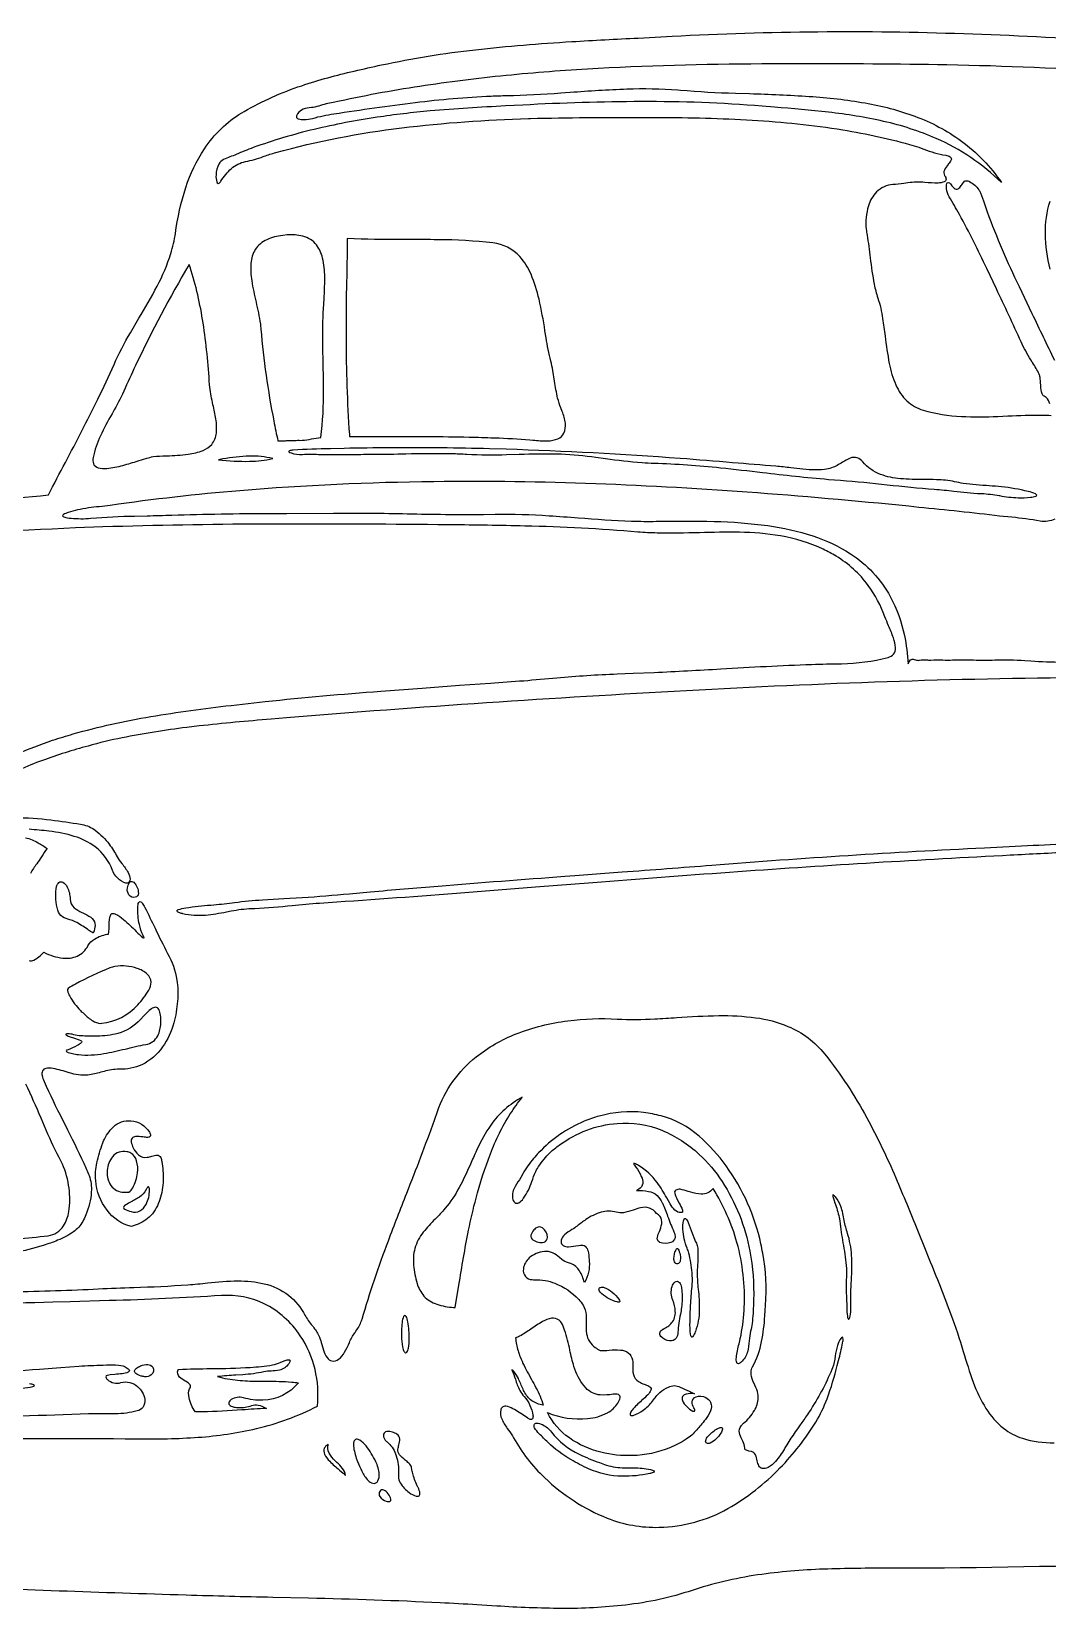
# Model space of a CAD drawing. Header units: metres. Extents: x 2.1 to 14.1, y 6 to 10.8.
# Drawn here: x 5.534 to 8.646, y 5.961 to 10.79 of the extents above; entities that cross this region are included whole.
import ezdxf

# ---------------------------------------------------------------- set-up
doc = ezdxf.new("R2010")
doc.units = ezdxf.units.M

msp = doc.modelspace()

# ---------------------------------------------------------------- linework, layer by layer
at = {"layer": 'truck', "color": 94}
for points in [[(5.19751, 9.33308, 0.0036), (5.58522, 9.37088, -0.0019), (5.6373, 9.47031, 0.0077), (5.73693, 9.66408, 0.011), (5.78625, 9.77051, -0.0284), (5.83633, 9.86724), (5.86252, 9.91167, 0.0149), (5.9183, 10.00973, 0.0448), (5.96037, 10.10974, 0.0398), (5.97435, 10.1718, -0.0462), (6.00657, 10.31253, -0.0659), (6.06321, 10.43029, -0.1106), (6.1775, 10.54101), (6.18494, 10.54541, -0.0493), (6.36139, 10.62401, -0.0241), (6.5224, 10.66889, -0.0043), (6.60612, 10.68762, -0.0247), (6.89363, 10.73409, -0.0134), (7.18861, 10.75897, -0.0027), (7.3925, 10.77), (7.49625, 10.77534, -0.0223), (8.38985, 10.78349, -0.0077), (8.83556, 10.76177, 0.0042)], [(8.87238, 10.66482, 0.012), (8.33815, 10.68755, 0.0054), (7.88461, 10.69063), (7.80419, 10.69048, 0.013), (7.26987, 10.67663, 0.0106), (7.00389, 10.65669, 0.0134), (6.73953, 10.62429, 0.017), (6.47739, 10.57646), (6.4582, 10.57255, 0.0352), (6.41381, 10.56174), (6.41254, 10.56129, -0.0546), (6.3909, 10.55707, 0.065), (6.36621, 10.55186, 0.1479), (6.34868, 10.53814, 0.1728), (6.34519, 10.52897, 0.2918), (6.35078, 10.52247, 0.1015), (6.36919, 10.52013, 0.0574), (6.39415, 10.52386, -0.0298), (6.46025, 10.53785, -0.007), (6.70918, 10.5725, -0.0197), (6.94223, 10.59237, -0.0059), (6.98913, 10.59374, 0.0127), (7.15529, 10.60202), (7.18431, 10.60403, -0.0096), (7.35774, 10.61392, -0.0279), (7.51347, 10.61113), (7.52188, 10.61041, 0.0137), (7.69005, 10.60101), (7.73368, 10.59955, -0.0092), (7.91648, 10.59132, -0.027), (8.0876, 10.57118, -0.0451), (8.23977, 10.53053, -0.0692), (8.38261, 10.45443, -0.0852), (8.50525, 10.32705, 0.0922), (8.30524, 10.46232, 0.0477), (8.14431, 10.51464, 0.0275), (7.97534, 10.54263, 0.0085), (7.80956, 10.55813), (7.77191, 10.56124, 0.0215), (7.40244, 10.5752, 0.0118), (7.03896, 10.56469), (6.98589, 10.56196, 0.0091), (6.75502, 10.54653, 0.0157), (6.59213, 10.5271, 0.0211), (6.39973, 10.49031, 0.0269), (6.21277, 10.43439, 0.0128), (6.16094, 10.41374, -0.0069), (6.12192, 10.39784, 0.1759), (6.10761, 10.38403, 0.108), (6.09898, 10.3507, 0.0983), (6.10122, 10.32956, 0.2425), (6.10542, 10.32475, 0.2638), (6.11065, 10.32718, 0.0493), (6.1137, 10.3312, -0.074), (6.14605, 10.37024, -0.1333), (6.18895, 10.39143, 0.0352), (6.24337, 10.4069), (6.24631, 10.4079, -0.0148), (6.28225, 10.41932, -0.0368), (6.66783, 10.49493, -0.023), (7.05592, 10.5233), (7.06286, 10.5235, -0.0078), (7.40452, 10.52675), (7.45476, 10.52658, -0.0141), (7.74192, 10.5185, -0.0255), (8.01914, 10.48871, -0.0297), (8.23748, 10.44019, -0.0217), (8.26716, 10.42991, 0.0555), (8.33458, 10.41088, -0.1054), (8.3484, 10.40633, -0.3934), (8.35116, 10.39661, -0.0697), (8.34219, 10.38313), (8.34189, 10.38275, 0.0668), (8.3304, 10.36536, 0.256), (8.3311, 10.34904), (8.33169, 10.34815, -0.1627), (8.33578, 10.33762, -0.285), (8.32988, 10.32979, -0.097), (8.31097, 10.32585, -0.04), (8.27099, 10.32769, 0.0605), (8.21887, 10.32646), (8.20582, 10.32477, -0.0125), (8.17268, 10.32097, 0.1816), (8.12251, 10.29851, 0.1207), (8.09772, 10.25572, 0.0967), (8.09086, 10.18506, 0.0243), (8.0934, 10.16648, -0.0152), (8.10342, 10.09668, 0.0185), (8.1154, 10.01585, 0.0342), (8.12654, 9.97373, -0.0433), (8.14133, 9.91081, -0.0084), (8.14873, 9.85733, 0.0191), (8.16156, 9.7733, 0.0548), (8.18171, 9.70769, 0.1005), (8.2159, 9.65842, 0.1171), (8.26569, 9.63047, 0.0581), (8.38279, 9.61111, 0.0244), (8.49397, 9.61126), (8.5245, 9.61257, -0.0155), (8.63088, 9.61517, -0.009), (8.65721, 9.61426, 0.0714)], [(8.65319, 9.64995, 0.1405), (8.64234, 9.66882, 0.0731), (8.63601, 9.67301, -0.1896), (8.63015, 9.68078, -0.0617), (8.62575, 9.70467), (8.62484, 9.71574), (8.62352, 9.73037, 0.0677), (8.62133, 9.74027, 0.0282), (8.60093, 9.77585), (8.59983, 9.77761, -0.0261), (8.56846, 9.83252), (8.56527, 9.83941, 0.0059), (8.48971, 10.00212), (8.46047, 10.06398, 0.0176), (8.37651, 10.22997, 0.0102), (8.34509, 10.28368, -0.0971), (8.33731, 10.30885, -0.1086), (8.33797, 10.32445, -0.3677), (8.34209, 10.32773, -0.1673), (8.3487, 10.32338, -0.0329), (8.35334, 10.3177, 0.1215), (8.36373, 10.3078, 0.3285), (8.37513, 10.30986, 0.0623), (8.38369, 10.32071, -0.0811), (8.39236, 10.33129, -0.1014), (8.39531, 10.33268, -0.1613), (8.4079, 10.33006, -0.1171), (8.43578, 10.30532, -0.0555), (8.4413, 10.29543, -0.0169), (8.45291, 10.2626, 0.0093), (8.46152, 10.23744, 0.0235), (8.55909, 10.00937), (8.59866, 9.92665, 0.0038), (8.66756, 9.78386, -0.0203)], [(8.65482, 10.0616, -0.0575), (8.63989, 10.17049, -0.085), (8.65466, 10.26985, -0.0374)], [(8.66936, 9.2969, -0.1657), (8.62354, 9.29076, 0.023), (8.53699, 9.30214), (8.49955, 9.3061, 0.0038), (8.25239, 9.33268, 0.007), (7.75765, 9.37677, 0.0095), (7.26217, 9.40469, 0.0123), (6.76638, 9.41125, 0.0177), (6.17203, 9.38367, 0.0149), (5.77485, 9.33871, -0.0102), (5.74121, 9.33477, 0.0331), (5.67467, 9.3247, 0.0186), (5.64624, 9.31697, 0.0747), (5.63124, 9.31056, 0.2874), (5.62896, 9.30693, 0.2337), (5.63285, 9.30362, 0.066), (5.65458, 9.29939, 0.0426), (5.71546, 9.29913, -0.017), (5.84956, 9.30607), (5.88765, 9.30697, 0.0033), (5.9637, 9.309, -0.0076), (6.26461, 9.31399), (6.31621, 9.31423), (6.45841, 9.31511, -0.007), (6.68478, 9.31308, 0.0073), (6.91844, 9.31108), (6.9536, 9.31163, -0.0208), (7.11917, 9.30699, -0.0029), (7.20824, 9.30071, 0.01), (7.37171, 9.29073, 0.0123), (7.44782, 9.28988, -0.0112), (7.62498, 9.28977, -0.0284), (7.78977, 9.2766, -0.0442), (7.92706, 9.24526, -0.0647), (8.04237, 9.19075, -0.125), (8.1646, 9.05949, -0.0732), (8.20776, 8.94046, -0.0364), (8.21951, 8.85349, -0.1288), (8.22668, 8.86534, -0.2595), (8.23801, 8.86721), (8.24221, 8.86594, 0.1303), (8.25314, 8.86428), (8.25406, 8.86453, -0.0999), (8.27405, 8.86571), (8.27571, 8.86557, 0.0359), (8.28863, 8.86508, -0.0192), (8.32528, 8.86532, 0.0142), (8.35575, 8.86531, -0.0147), (8.41992, 8.8653, 0.0161), (8.48479, 8.86539, -0.0257), (8.57697, 8.86356), (8.59491, 8.86248, 0.0186), (8.69266, 8.85895, 0.023)], [(5.3856, 8.52497, -0.0488), (5.59828, 8.61923, -0.0114), (5.66116, 8.63877, -0.0271), (5.89876, 8.6919, -0.0136), (6.14481, 8.72619), (6.24982, 8.73796, -0.0082), (6.60361, 8.76971), (6.73055, 8.7792), (6.84516, 8.78775), (6.93974, 8.79456, 0.0071), (7.14304, 8.81071, -0.014), (7.328, 8.82255), (7.37694, 8.82453), (7.44133, 8.82716, 0.0033), (7.64585, 8.838, -0.0061), (7.92375, 8.85167, -0.0047), (8.01535, 8.85385, 0.0587), (8.15782, 8.87316, 0.167), (8.17483, 8.88313, 0.1746), (8.18047, 8.9024, 0.0755), (8.17423, 8.93274, 0.0188), (8.15943, 8.97026, -0.0092), (8.14824, 8.99765, 0.0681), (8.09732, 9.09351, 0.0998), (7.99861, 9.18309, 0.0248), (7.95903, 9.2045, 0.0699), (7.82787, 9.24534, 0.0375), (7.70265, 9.25626, 0.0116), (7.57999, 9.25504, -0.0128), (7.45022, 9.25397, -0.0148), (7.39138, 9.25714, 0.0147), (7.04507, 9.27546, 0.0046), (6.81714, 9.27915), (6.77854, 9.27947, 0.0033), (6.26778, 9.28145), (6.2416, 9.2813, 0.0068), (5.75243, 9.27263), (5.66822, 9.26949, 0.0105), (5.09684, 9.233, 0.0044)], [(8.76983, 8.81076, 0.007), (8.1547, 8.79838, 0.0051), (7.54083, 8.77113, 0.0033), (6.92761, 8.73362, 0.0044), (6.31427, 8.68777), (6.26742, 8.68384, 0.0077), (6.04687, 8.66313), (6.00898, 8.65856, 0.0192), (5.81116, 8.62694, 0.0174), (5.70673, 8.60184, 0.0205), (5.56736, 8.55789, 0.0459), (5.42668, 8.49195)], [(5.48346, 8.38202, -0.0362), (5.5931, 8.37558, -0.0095), (5.68369, 8.36221), (5.68849, 8.36144, -0.1147), (5.72889, 8.34368, -0.075), (5.77151, 8.30088, -0.0448), (5.79579, 8.26211, 0.0446), (5.80975, 8.24228), (5.81014, 8.24178, -0.0418), (5.82962, 8.21399, -0.1274), (5.83538, 8.19443), (5.83489, 8.19041, -0.2753), (5.82854, 8.18229, -0.1815), (5.81621, 8.18384, -0.1124), (5.79236, 8.20311, -0.0768), (5.7815, 8.22107, 0.138), (5.72861, 8.29265, 0.0875), (5.66442, 8.3252, 0.0469), (5.58703, 8.34103, 0.0107), (5.52594, 8.34673, 0.0455)], [(5.51492, 8.32073, -0.0824), (5.55386, 8.30549, -0.0228), (5.58171, 8.28779, 0.0376), (5.56364, 8.26219, -0.0228), (5.54938, 8.24113, 0.0263), (5.52993, 8.21173, -0.0118)], [(8.71789, 8.27622, 0.0032), (8.53181, 8.26719), (8.50861, 8.26597, 0.0019), (8.09053, 8.24249, 0.0029), (7.67174, 8.21466, 0.0014), (7.25337, 8.18302), (7.07736, 8.16922), (6.83527, 8.15033, -0.0027), (6.41616, 8.1199, 0.008), (6.33187, 8.11255, -0.0149), (6.21794, 8.10367), (6.20752, 8.10333, 0.0384), (6.14536, 8.09574), (6.13076, 8.09302, -0.0264), (6.06639, 8.08324, -0.0841), (5.99684, 8.08815), (5.99586, 8.08841, -0.0753), (5.98094, 8.09398, -0.3125), (5.97881, 8.0973, -0.2146), (5.98295, 8.10073, -0.0558), (6.00633, 8.10639, -0.0159), (6.08268, 8.11488), (6.09219, 8.11574, 0.0136), (6.15583, 8.12241, -0.0214), (6.2412, 8.13071), (6.30708, 8.13445), (6.36296, 8.13757, 0.0074), (6.50765, 8.14956), (6.57148, 8.15536, -0.0012), (6.77949, 8.17296, -0.0015), (7.16737, 8.20304), (7.19808, 8.20536), (7.3428, 8.21614, 0.0014), (7.6179, 8.23703, -0.0082), (8.45315, 8.28998), (8.5856, 8.29672, -0.006), (8.86323, 8.30913)], [(5.52604, 7.94489, 0.1959), (5.54061, 7.9463, 0.0725), (5.56107, 7.96054), (5.57139, 7.97007, 0.0926), (5.62975, 7.95232, 0.1277), (5.67338, 7.95841, 0.1733), (5.70639, 7.99022, -0.1297), (5.72679, 8.0108, -0.0997), (5.76478, 8.02523, -0.0735), (5.76813, 8.02524, 0.3923), (5.76967, 8.02694, 0.0496), (5.77114, 8.0442), (5.77122, 8.0467, -0.0375), (5.77361, 8.07717, -0.1372), (5.77788, 8.08752, -0.131), (5.7801, 8.08883, -0.1648), (5.79126, 8.08689, -0.0632), (5.81528, 8.07063, -0.0202), (5.85448, 8.03423, 0.0275), (5.87533, 8.01485, 0.2419), (5.87804, 8.01378, 0.2583), (5.87775, 8.0164), (5.87526, 8.02162, -0.066), (5.8641, 8.05525, -0.0613), (5.85904, 8.10778, -0.0996), (5.86207, 8.12276, -0.3609), (5.86668, 8.12556, -0.165), (5.87295, 8.12044, -0.0469), (5.88062, 8.10762, -0.0042), (5.91187, 8.04388, 0.0115), (5.95049, 7.96692, -0.0853), (5.97911, 7.8851, -0.0632), (5.98086, 7.82078, -0.0441), (5.96979, 7.75391, -0.0885), (5.93492, 7.68032, -0.1321), (5.872, 7.62597, -0.1184), (5.8021, 7.61184, 0.0747), (5.75564, 7.60542), (5.74597, 7.60277, -0.046), (5.70581, 7.59424, -0.1022), (5.64998, 7.60086), (5.64853, 7.60132, 0.0378), (5.59948, 7.61405, 0.0909), (5.57745, 7.61432, 0.2424), (5.56684, 7.60666, 0.1557), (5.5661, 7.59253, 0.0536), (5.57203, 7.57469, 0.014), (5.62832, 7.45747), (5.6365, 7.4413, -0.0112), (5.69369, 7.3241, -0.0114), (5.70978, 7.28617, -0.1075), (5.71677, 7.23631, -0.0819), (5.70008, 7.16638, -0.0232), (5.69063, 7.14599, -0.1135), (5.662, 7.11414, -0.0613), (5.61362, 7.08813, -0.0188), (5.56943, 7.07234, -0.0621), (5.38995, 7.03905, -0.0306)], [(5.44031, 6.93006, 0.0064), (5.70731, 6.93784), (5.73808, 6.93936, -0.0044), (5.84716, 6.94382, 0.0102), (6.01283, 6.95187, 0.0089), (6.073, 6.95746, -0.0277), (6.16609, 6.96376, -0.0603), (6.24647, 6.95508, -0.1075), (6.32105, 6.91975, -0.1041), (6.37124, 6.85879, 0.0481), (6.39334, 6.82684, -0.0536), (6.41197, 6.79979, -0.0252), (6.41571, 6.79139, -0.0228), (6.42271, 6.76899), (6.4277, 6.75214, 0.0846), (6.43896, 6.72879, 0.1788), (6.454, 6.71881, 0.2195), (6.47453, 6.72383, 0.0967), (6.49284, 6.74505, 0.0437), (6.50751, 6.77529, -0.0551), (6.52423, 6.80486), (6.52513, 6.8062, 0.0509), (6.54303, 6.83727, 0.0275), (6.54635, 6.84673, -0.0195), (6.62688, 7.08642, -0.0037), (6.68312, 7.23216, 0.0077), (6.7679, 7.45551), (6.77749, 7.48267, -0.142), (6.89574, 7.64969, -0.0752), (7.0184, 7.72014, -0.0621), (7.17716, 7.76036, -0.0466), (7.32815, 7.76568, 0.0262), (7.443, 7.76629, 0.0037), (7.51047, 7.77022, -0.0131), (7.63916, 7.77609, -0.0377), (7.75203, 7.76979, -0.0652), (7.85129, 7.7433, -0.1262), (7.96383, 7.65835, -0.0441), (8.09265, 7.46354, -0.0232), (8.18138, 7.27956, -0.0062), (8.24779, 7.11892), (8.2713, 7.0609), (8.2829, 7.03248, -0.0091), (8.35047, 6.86131, -0.0161), (8.38839, 6.74768, 0.0189), (8.41906, 6.65326, 0.0502), (8.45773, 6.57354, 0.0867), (8.51168, 6.51257, 0.0879), (8.5698, 6.48182, 0.0837), (8.66681, 6.46837, 0.0376)], [(5.48759, 7.09245, 0.0112), (5.58408, 7.10219), (5.58408, 7.10219, 0.2308), (5.63192, 7.13248, 0.0993), (5.64791, 7.17594, 0.0754), (5.64853, 7.24755, 0.0737), (5.62806, 7.32149), (5.62392, 7.32978, -0.0198), (5.57866, 7.42543), (5.56285, 7.46196, 0.0105), (5.516, 7.5667, 0.0038)], [(5.28273, 6.47839, -0.0076), (5.85661, 6.48017), (5.85661, 6.48017, 0.022), (6.04445, 6.4849, 0.0395), (6.22261, 6.51149, 0.0634), (6.40939, 6.58056, 0.1755), (6.35706, 6.79597, 0.1326), (6.24622, 6.89376, 0.1314), (6.11603, 6.91893, -0.0094), (5.77171, 6.90333), (5.6521, 6.89997), (5.59912, 6.89852, -0.009), (4.71604, 6.89104)], [(5.38588, 6.68664, 0.0178), (5.55844, 6.6937), (5.6235, 6.69851), (5.6789, 6.70264, -0.0108), (5.75256, 6.70605), (5.76357, 6.70653, -0.044), (5.80048, 6.70622, -0.1248), (5.8269, 6.69691), (5.8301, 6.69432, -0.2143), (5.83344, 6.6887, -0.274), (5.82957, 6.68416, -0.076), (5.8115, 6.67969, -0.0131), (5.78857, 6.67741), (5.77491, 6.67618, 0.0396), (5.76548, 6.6746, 0.3646), (5.76127, 6.66985, 0.1909), (5.76613, 6.6614, 0.254), (5.80735, 6.65223, -0.2592), (5.85852, 6.64054, -0.1805), (5.88039, 6.60156, -0.198), (5.87466, 6.57659, -0.1654), (5.85759, 6.56566), (5.85759, 6.56566, -0.0638), (5.79047, 6.55669, -0.0098), (5.75381, 6.55681, 0.0153), (5.70833, 6.55662, -0.0086), (5.29504, 6.54633, -0.0011)], [(5.50533, 6.63545, 0.0457), (5.53734, 6.64032, 0.1672), (5.5423, 6.64301, 0.4247), (5.54103, 6.64504, 0.0752), (5.52773, 6.64837)], [(9.88647, 6.12132, -0.005), (8.33033, 6.08417, -0.004), (8.18942, 6.08369, 0.0082), (7.98585, 6.08187, 0.0249), (7.78393, 6.06672, 0.043), (7.57895, 6.02287), (7.55755, 6.01596), (7.55755, 6.01596, -0.0511), (7.35344, 5.97106, -0.0308), (7.15785, 5.96074, -0.0137), (6.9587, 5.96797), (6.89841, 5.97159, 0.0027), (6.78536, 5.97809, 0.0065), (6.38218, 5.99191), (6.27286, 5.99446, -0.0018), (6.00723, 6.00117, -0.0022), (5.22904, 6.02852, -0.0024)]]:
    msp.add_lwpolyline(points, format="xyb", dxfattribs=at)
for points in [[(6.42043, 9.54644, 0.0314), (6.42829, 9.69433, 0.005), (6.42711, 9.77418, -0.0119), (6.42644, 9.90441, -0.0088), (6.42912, 9.9585, 0.0193), (6.43198, 10.03828, 0.0564), (6.42544, 10.09598, 0.1061), (6.40683, 10.13613, 0.165), (6.36475, 10.16308, 0.0832), (6.31674, 10.16679), (6.30304, 10.16546, 0.0792), (6.25433, 10.15236, 0.1441), (6.21927, 10.12251, 0.1186), (6.20581, 10.08043, 0.0607), (6.20826, 10.0264, 0.0186), (6.22134, 9.96146, -0.0217), (6.23465, 9.89401, -0.0134), (6.2363, 9.87883, 0.0273), (6.27583, 9.59719, 0.0062), (6.28843, 9.53657, 0.0504), (6.3112, 9.53681, -0.0361), (6.32469, 9.53733, 0.0274), (6.34076, 9.53766, -0.0316), (6.35612, 9.53791, 0.0644), (6.3841, 9.5407), (6.39118, 9.54212, -0.043), (6.42043, 9.54644)], [(7.16453, 9.56006, 0.148), (7.1691, 9.59044, 0.059), (7.15954, 9.62649), (7.15534, 9.6377, -0.0319), (7.14555, 9.6669, -0.0164), (7.13625, 9.71891), (7.13074, 9.75225, 0.0213), (7.12468, 9.7804, -0.0245), (7.11015, 9.85204), (7.10669, 9.87319, 0.0174), (7.08863, 9.96988, 0.0468), (7.06398, 10.04628, 0.081), (7.02952, 10.10059, 0.1858), (6.94714, 10.14231, 0.0258), (6.77909, 10.15228, 0.004), (6.68723, 10.15267, -0.0113), (6.5225, 10.15503), (6.50093, 10.15609, -0.0072), (6.49947, 10.06083), (6.49823, 10.00139), (6.49809, 9.99018, 0.0041), (6.49716, 9.85091, 0.0174), (6.50749, 9.55598), (6.50798, 9.54942), (6.62089, 9.54956, -0.0065), (6.87415, 9.54808, -0.0045), (6.95019, 9.54566), (6.95308, 9.54554, -0.0115), (7.06031, 9.53955), (7.06981, 9.53865, 0.0349), (7.11507, 9.53637, 0.0968), (7.14623, 9.54289, 0.1711), (7.16453, 9.56006)], [(5.90642, 9.48795, -0.0282), (5.94562, 9.49062), (5.94766, 9.49069, 0.0261), (6.01321, 9.49532, 0.0663), (6.0592, 9.50719, 0.1128), (6.08556, 9.52558, 0.1494), (6.09994, 9.56013, 0.0687), (6.09831, 9.60331, 0.0169), (6.08956, 9.64699, -0.0273), (6.07963, 9.70025), (6.07893, 9.7083, 0.0234), (6.05927, 9.89694, 0.0392), (6.01942, 10.06795), (6.01661, 10.07647, 0.0223), (5.8521, 9.76667, 0.0066), (5.81627, 9.68805, -0.0244), (5.78271, 9.62347), (5.78035, 9.61928, 0.0217), (5.74453, 9.55125, 0.0604), (5.72266, 9.48507, 0.1428), (5.72355, 9.4662, 0.23), (5.73785, 9.45381, 0.0955), (5.76423, 9.45174, 0.0447), (5.8138, 9.46127, 0.0103), (5.86036, 9.47512), (5.88652, 9.4831, -0.0272), (5.90642, 9.48795)], [(8.59433, 9.36377, 0.0729), (8.61073, 9.36736, 0.3051), (8.61323, 9.37014, 0.2262), (8.60977, 9.37371, 0.0576), (8.58727, 9.38138, 0.0314), (8.50499, 9.39568, 0.0061), (8.46816, 9.39857, -0.0184), (8.3881, 9.40622, -0.021), (8.36174, 9.41115, 0.0491), (8.30636, 9.41739, 0.0077), (8.26717, 9.41785, -0.0234), (8.19584, 9.42018, -0.0682), (8.13513, 9.4334, -0.1283), (8.0803, 9.47186, 0.139), (8.06333, 9.4845, 0.175), (8.04225, 9.48333, 0.0461), (8.01819, 9.47062, -0.0493), (7.98509, 9.45356, -0.0659), (7.96347, 9.44866, -0.0483), (7.88784, 9.45042), (7.85967, 9.45369, 0.0113), (7.81428, 9.45853, -0.002), (7.68158, 9.46938, 0.0031), (7.52083, 9.4823, 0.0105), (6.98829, 9.51062), (6.93672, 9.51204, 0.0079), (6.64132, 9.51509), (6.63243, 9.51503, 0.0057), (6.49144, 9.51301), (6.44968, 9.51206, 0.0119), (6.33547, 9.50777, 0.0934), (6.32349, 9.50556, 0.4808), (6.32227, 9.50307, 0.1514), (6.32867, 9.49924, 0.0913), (6.36349, 9.49492, -0.0255), (6.41293, 9.49485), (6.43783, 9.49418, 0.005), (6.51805, 9.49468, -0.0035), (6.58278, 9.49523, 0.0059), (6.68052, 9.49667, -0.0121), (6.82043, 9.49759, -0.0095), (6.86772, 9.49551, 0.0214), (6.98926, 9.49419), (7.02793, 9.4952, -0.0133), (7.1471, 9.49645), (7.15661, 9.49616, -0.023), (7.26245, 9.48632), (7.2922, 9.4824, 0.0152), (7.40413, 9.46976, 0.0118), (7.44112, 9.46792, -0.0193), (7.64445, 9.45392, -0.0034), (7.77326, 9.43959, 0.0084), (7.97558, 9.41845), (8.01261, 9.41566, -0.01), (8.15541, 9.40208, 0.0099), (8.2996, 9.38836, -0.0123), (8.35929, 9.38232, 0.0219), (8.44177, 9.37508), (8.44436, 9.375, -0.0356), (8.49871, 9.36874), (8.49944, 9.36862, 0.035), (8.55638, 9.36204, 0.0374), (8.59433, 9.36377)], [(6.10624, 9.47863, 0.0337), (6.20189, 9.47363, 0.0469), (6.27248, 9.4818, 0.0728), (6.20143, 9.48965, 0.0359), (6.12016, 9.48101), (6.10624, 9.47863)], [(5.72304, 8.03063, -0.4974), (5.7213, 8.03018, -0.0537), (5.7081, 8.03815), (5.70472, 8.04047, 0.0355), (5.66746, 8.06342, 0.0504), (5.65091, 8.06978, -0.0898), (5.62857, 8.07888, -0.1665), (5.61407, 8.09923, -0.0634), (5.60853, 8.13158), (5.60797, 8.14148, -0.0752), (5.6103, 8.17161, -0.1515), (5.61708, 8.18388, -0.3256), (5.62956, 8.18457, -0.1405), (5.64278, 8.16982, -0.1216), (5.65163, 8.13316, 0.2303), (5.66436, 8.10676, 0.0624), (5.68811, 8.09242), (5.6911, 8.09096, -0.0518), (5.71522, 8.07718, -0.1852), (5.72781, 8.05823, -0.1352), (5.72526, 8.03621), (5.72304, 8.03063)], [(5.85709, 8.16883, -0.1299), (5.86081, 8.15039, -0.3219), (5.85143, 8.13856, -0.298), (5.8321, 8.14606, -0.205), (5.82744, 8.16702), (5.82755, 8.16773, -0.1299), (5.83349, 8.18339, -0.3681), (5.84383, 8.18622, -0.1474), (5.85315, 8.17661, -0.0339), (5.85709, 8.16883)], [(5.74867, 7.75266, 0.1797), (5.85906, 7.80879, 0.0563), (5.89266, 7.85419, 0.144), (5.89977, 7.87856, 0.1993), (5.88773, 7.90353, 0.1074), (5.85731, 7.92085, 0.1213), (5.78912, 7.92654, 0.0506), (5.77354, 7.92217, 0.026), (5.66813, 7.87277, 0.0262), (5.64597, 7.85934, 0.279), (5.64396, 7.853, 0.0899), (5.65061, 7.83573, 0.06), (5.68333, 7.79144), (5.68613, 7.78897, -0.0229), (5.69449, 7.78157, 0.0513), (5.72111, 7.7602, 0.1332), (5.74478, 7.75243), (5.74867, 7.75266)], [(5.67723, 7.65669, 0.0686), (5.75511, 7.65985, 0.0191), (5.82028, 7.67395, -0.018), (5.88413, 7.68787, 0.2427), (5.92028, 7.71444, 0.1117), (5.92969, 7.75326, 0.0395), (5.92867, 7.77724, 0.1001), (5.92364, 7.79539, 0.2816), (5.91384, 7.80174, 0.1453), (5.90069, 7.79669, 0.0547), (5.87734, 7.77528), (5.86748, 7.76434, -0.1483), (5.79772, 7.72142, -0.0625), (5.7348, 7.71319, -0.0163), (5.68482, 7.71413, -0.0408), (5.66307, 7.71777, 0.0527), (5.64426, 7.72076, 0.1769), (5.63913, 7.71923, 0.5334), (5.63961, 7.71686, 0.0723), (5.65229, 7.71113), (5.66261, 7.70768, -0.0379), (5.68441, 7.69949, -0.0926), (5.68703, 7.69751, -0.3673), (5.68637, 7.69354, -0.0859), (5.6739, 7.68457, -0.0355), (5.64299, 7.67073, 0.2344), (5.6397, 7.66836, 0.3045), (5.64176, 7.66558, 0.0699), (5.65908, 7.6598, 0.0268), (5.67723, 7.65669)], [(6.83186, 6.88252), (6.8431, 6.95093, -0.0103), (6.87258, 7.11874, -0.0162), (6.89559, 7.21667, -0.0264), (6.93952, 7.35303, -0.0491), (7.00049, 7.47547, -0.0307), (7.03727, 7.52612, 0.1211), (6.94049, 7.44029, 0.043), (6.89943, 7.3679, 0.0061), (6.88044, 7.32623, -0.0203), (6.84377, 7.24959, -0.0513), (6.80093, 7.1861, -0.0174), (6.77024, 7.15314, 0.0292), (6.73398, 7.11305, 0.0989), (6.70797, 7.06303, 0.0943), (6.70431, 7.0114, 0.0519), (6.71486, 6.95626, 0.105), (6.73596, 6.91754, 0.1305), (6.77558, 6.89212, 0.0667), (6.8268, 6.88281), (6.83186, 6.88252)], [(5.8394, 7.13031, -0.1726), (5.7648, 7.18012, -0.1401), (5.73027, 7.27117, -0.0782), (5.73367, 7.32535, -0.0423), (5.75197, 7.38629, -0.0876), (5.77917, 7.43077), (5.78439, 7.43603, -0.2067), (5.83804, 7.45411, -0.249), (5.89462, 7.4191, -0.1267), (5.89846, 7.40899, -0.3891), (5.89386, 7.40384, -0.0784), (5.87857, 7.40403), (5.87452, 7.4045, 0.0565), (5.85208, 7.40555, 0.2008), (5.84143, 7.40055, 0.2032), (5.83932, 7.38949, 0.0765), (5.84543, 7.37142, 0.104), (5.86089, 7.34963, 0.232), (5.88825, 7.3423, 0.0358), (5.90257, 7.34584, -0.0765), (5.91827, 7.34902, -0.3037), (5.92937, 7.34144, -0.077), (5.93275, 7.3294, -0.0434), (5.93728, 7.27236, -0.0756), (5.92642, 7.2131), (5.92435, 7.20692, -0.1286), (5.89395, 7.15904, -0.1034), (5.84831, 7.13313), (5.8394, 7.13031)], [(7.66711, 6.26644, 0.0706), (7.8268, 6.3909, 0.0538), (7.93669, 6.53139, 0.0466), (7.97088, 6.60253, 0.0317), (8.00219, 6.70512), (8.00613, 6.72045, 0.0193), (8.01877, 6.77399, 0.0774), (8.01979, 6.78899, 0.4269), (8.01787, 6.79106, 0.1599), (8.0138, 6.78793, 0.1037), (8.00291, 6.76582, 0.0277), (7.99587, 6.73325, -0.0367), (7.98771, 6.69735), (7.98598, 6.69277, -0.0455), (7.9168, 6.56359, -0.0106), (7.89373, 6.52975, 0.0198), (7.8417, 6.4523), (7.8401, 6.44961, -0.047), (7.81308, 6.41081, -0.0997), (7.79015, 6.39238, -0.1512), (7.77169, 6.38938, -0.2583), (7.76211, 6.39725, -0.0539), (7.75725, 6.41297, 0.0447), (7.75181, 6.43096, 0.2312), (7.73924, 6.44105), (7.73167, 6.4428, -0.1047), (7.72123, 6.4462, -0.2573), (7.71859, 6.45206, 0.1198), (7.71285, 6.47329), (7.70988, 6.47917, -0.0743), (7.70228, 6.49815, -0.2188), (7.70789, 6.51961, -0.0494), (7.7153, 6.52762, 0.0762), (7.74846, 6.56678, 0.1292), (7.76042, 6.60585), (7.76018, 6.61282, 0.0791), (7.75284, 6.63696), (7.74968, 6.64403), (7.7436, 6.65806, -0.1046), (7.73818, 6.68403, -0.1185), (7.74284, 6.7004, 0.0771), (7.77047, 6.77786, 0.0313), (7.78046, 6.85673), (7.78179, 6.87461), (7.78285, 6.88886, 0.0622), (7.77388, 7.04876, 0.0097), (7.76831, 7.07709, 0.1047), (7.66187, 7.31582, 0.0535), (7.57898, 7.4069, 0.1165), (7.4627, 7.46898, 0.0361), (7.40879, 7.4795, 0.0991), (7.27301, 7.46843, 0.0296), (7.22664, 7.45251, 0.1063), (7.08714, 7.3559, 0.0127), (7.07158, 7.33868, 0.0432), (7.03875, 7.29141), (7.03229, 7.28057, -0.0065), (7.01557, 7.25296, 0.1775), (7.00726, 7.21728, 0.1866), (7.01411, 7.20373, 0.3005), (7.02666, 7.20308, 0.1178), (7.04022, 7.21562), (7.04142, 7.21729, 0.0718), (7.06679, 7.26852), (7.06906, 7.27497, -0.0458), (7.08218, 7.30652, -0.0264), (7.08699, 7.31402, -0.0464), (7.12248, 7.35657, -0.0386), (7.1506, 7.37969, -0.0651), (7.23529, 7.42563, -0.0681), (7.32807, 7.44605, -0.1196), (7.4649, 7.42498, -0.0904), (7.57945, 7.35132, -0.0619), (7.6493, 7.26862, -0.0972), (7.73444, 7.05484, -0.0564), (7.7458, 6.9056), (7.74544, 6.89502, -0.0261), (7.74129, 6.83356, -0.0281), (7.73666, 6.8096, 0.0374), (7.73239, 6.78065, -0.0462), (7.72681, 6.74589, -0.1472), (7.70798, 6.71516, -0.1397), (7.69919, 6.71006, -0.3881), (7.69415, 6.71367, -0.0996), (7.6933, 6.72876, -0.0336), (7.70119, 6.77102), (7.70347, 6.78046), (7.7051, 6.78717, 0.0412), (7.71673, 6.87264), (7.71723, 6.88283, 0.0786), (7.69503, 7.08102, 0.0707), (7.62178, 7.24652, -0.2446), (7.58501, 7.22952, -0.0695), (7.55353, 7.23551), (7.54556, 7.238, 0.0485), (7.52103, 7.24422, 0.1821), (7.50744, 7.2416), (7.50538, 7.2398, 0.2319), (7.50419, 7.23253, 0.0667), (7.5119, 7.21303), (7.51753, 7.20232, -0.0408), (7.52782, 7.18073, -0.1987), (7.52805, 7.17471, -0.1852), (7.52667, 7.1737, -0.231), (7.50974, 7.17691, -0.0999), (7.49335, 7.19479), (7.48997, 7.20022), (7.47979, 7.21791, 0.0295), (7.45064, 7.2648, 0.1029), (7.39353, 7.31688, 0.0557), (7.38014, 7.32381, 0.4551), (7.37846, 7.32341, 0.1357), (7.38084, 7.31831), (7.38498, 7.31228, -0.05), (7.40189, 7.28401, -0.1311), (7.40605, 7.26228, -0.2357), (7.39405, 7.24453, -0.0428), (7.3873, 7.24108, -0.0402), (7.42428, 7.23788, -0.1396), (7.44996, 7.22582, -0.0981), (7.46599, 7.20274), (7.46637, 7.20193, -0.0269), (7.48248, 7.16237, 0.023), (7.50197, 7.11409, -0.1536), (7.50513, 7.09615, -0.2555), (7.49264, 7.08153, -0.2022), (7.4589, 7.08186, -0.2273), (7.451, 7.0904), (7.4508, 7.09275, -0.0757), (7.4558, 7.11122), (7.45711, 7.11463, 0.058), (7.46447, 7.13892, 0.208), (7.45933, 7.16111, 0.0982), (7.44837, 7.17032, 0.1383), (7.42679, 7.18679, 0.1435), (7.39972, 7.1877, 0.0312), (7.37713, 7.18081, -0.0512), (7.34729, 7.17258, -0.1084), (7.32502, 7.17411, 0.142), (7.27891, 7.17389, 0.0796), (7.23178, 7.15146, 0.0283), (7.20561, 7.13176, -0.0361), (7.18951, 7.12104, 0.0503), (7.16647, 7.10497, 0.1622), (7.15645, 7.08866, 0.0532), (7.15613, 7.08421, 0.2712), (7.16283, 7.07173, 0.1329), (7.17882, 7.06845, 0.039), (7.20919, 7.07213), (7.21505, 7.07313, -0.2288), (7.23029, 7.06971, -0.152), (7.2386, 7.05468, -0.0476), (7.24186, 7.0295), (7.24226, 7.02375, -0.1647), (7.2274, 6.95889, 0.0745), (7.21235, 6.99471, 0.167), (7.18566, 7.017, 0.0348), (7.17838, 7.0191, -0.1127), (7.15816, 7.02967), (7.15158, 7.03496, 0.0668), (7.12966, 7.04991, 0.1342), (7.10487, 7.05391, 0.1669), (7.05848, 7.03399, 0.1747), (7.04047, 7.00066, 0.2172), (7.04702, 6.977, 0.1895), (7.06725, 6.96768, 0.0381), (7.0753, 6.9675, -0.1042), (7.13714, 6.95646, -0.1136), (7.21009, 6.9072, -0.0441), (7.22368, 6.88936, -0.1235), (7.23248, 6.85917, -0.0234), (7.23271, 6.83609, 0.0483), (7.23418, 6.80207, 0.208), (7.26083, 6.75977, 0.0423), (7.27571, 6.75095, 0.0381), (7.30352, 6.75157, -0.0427), (7.33783, 6.75201, -0.1326), (7.36153, 6.74393, -0.1852), (7.37475, 6.72245, -0.077), (7.37598, 6.69718, 0.1319), (7.37968, 6.67134, 0.1717), (7.39934, 6.65228, 0.0306), (7.41411, 6.64614, -0.0704), (7.42834, 6.63956, -0.3719), (7.43121, 6.62892, -0.0928), (7.42163, 6.61511, -0.0279), (7.4028, 6.5972, 0.0456), (7.37388, 6.56834, 0.1049), (7.36742, 6.5569, 0.3993), (7.36942, 6.55193, 0.1572), (7.37875, 6.55243, 0.0821), (7.40735, 6.56757, 0.0738), (7.4364, 6.59572, -0.0416), (7.45828, 6.62175, -0.0952), (7.48518, 6.63862, -0.1046), (7.50254, 6.64299, -0.0945), (7.52081, 6.63853, -0.0139), (7.54823, 6.62613), (7.5647, 6.61842, 0.0808), (7.53919, 6.61675, 0.1826), (7.52857, 6.61007, 0.2379), (7.52793, 6.59767, 0.1061), (7.54099, 6.57879, 0.0922), (7.55972, 6.56515, 0.2329), (7.5649, 6.56479, 0.3059), (7.56555, 6.5687, 0.0643), (7.56272, 6.57534, -0.1422), (7.55772, 6.59337, -0.3052), (7.56974, 6.60884, -0.2015), (7.59925, 6.60684, -0.1792), (7.61406, 6.59193, -0.196), (7.61409, 6.56575, -0.0792), (7.59806, 6.53901, -0.0129), (7.58403, 6.52242, 0.0156), (7.57152, 6.50755, -0.0809), (7.53908, 6.4787, -0.0476), (7.48919, 6.45263, -0.089), (7.37476, 6.42886, -0.0701), (7.27826, 6.43892, -0.0936), (7.18136, 6.48281, -0.1218), (7.11417, 6.56034, 0.1203), (7.23714, 6.54209, 0.0975), (7.29842, 6.55985), (7.29939, 6.56039, 0.1096), (7.32978, 6.58916, 0.1173), (7.33696, 6.60598, 0.3527), (7.33166, 6.61593, 0.1318), (7.31771, 6.61701), (7.31584, 6.61675, -0.0611), (7.27583, 6.61462, -0.1946), (7.23205, 6.6362), (7.22683, 6.64217, -0.0954), (7.19559, 6.7018, -0.0237), (7.18305, 6.75154, 0.0295), (7.16688, 6.81328), (7.16248, 6.82522, 0.1346), (7.14972, 6.8439, 0.2099), (7.127, 6.8492, 0.0865), (7.09932, 6.83899, 0.0258), (7.06343, 6.81621, -0.0305), (7.02883, 6.79443, -0.0472), (7.01658, 6.78943, 0.0385), (7.02425, 6.74984, 0.0205), (7.03072, 6.7312, 0.0342), (7.05606, 6.6788), (7.06531, 6.66198, -0.025), (7.09152, 6.61084, -0.0462), (7.10067, 6.5833, -0.1121), (7.06628, 6.59682, -0.1201), (7.04308, 6.62479), (7.04133, 6.62822, -0.0167), (7.03424, 6.64422, 0.017), (7.0268, 6.66098), (7.02509, 6.66447, 0.0707), (7.01205, 6.68576, 0.0516), (7.00549, 6.69169, -0.0276), (7.01609, 6.66276, 0.0447), (7.02947, 6.62857, 0.0712), (7.04302, 6.60989, -0.0802), (7.0605, 6.58266, -0.0776), (7.06987, 6.55218, -0.1571), (7.06848, 6.54169, -0.3507), (7.06181, 6.5396, -0.0865), (7.05382, 6.54353), (7.0467, 6.54837, 0.029), (7.0083, 6.57247, 0.0906), (6.98702, 6.5799, 0.2416), (6.97505, 6.57618, 0.1311), (6.9713, 6.56847, 0.1569), (6.97432, 6.54132, 0.0552), (6.99129, 6.51224), (6.99507, 6.50685, -0.0272), (7.01038, 6.48339, 0.0764), (7.10586, 6.36083, 0.094), (7.2971, 6.23742, 0.1008), (7.45661, 6.20922, 0.1234), (7.66711, 6.26644)], [(5.83201, 7.23582, 0.1245), (5.84358, 7.24878, 0.099), (5.85814, 7.29479, 0.1053), (5.85556, 7.33183, 0.1907), (5.83787, 7.355, 0.0828), (5.82559, 7.35945, 0.281), (5.78194, 7.34411, 0.1525), (5.7653, 7.30288, 0.1544), (5.77348, 7.26073, 0.2374), (5.81104, 7.23588, 0.0668), (5.83201, 7.23582)], [(5.8389, 7.17616, 0.1969), (5.86557, 7.178, 0.1516), (5.88461, 7.19825, 0.1247), (5.895, 7.2424, 0.1467), (5.8928, 7.2508, 0.4787), (5.88914, 7.2506, 0.0942), (5.88439, 7.24337, -0.1226), (5.86408, 7.22057, -0.0403), (5.83526, 7.20377, 0.0501), (5.81811, 7.1938, 0.2501), (5.81514, 7.18855, 0.2209), (5.81923, 7.18373, 0.0644), (5.8389, 7.17616)], [(8.04382, 6.88226, -0.0221), (8.04506, 6.95488), (8.04512, 6.95621, 0.0214), (8.04648, 7.03299, 0.0639), (8.03597, 7.10178), (8.03362, 7.10899, -0.0327), (8.0238, 7.14883, 0.0339), (8.0131, 7.19177, 0.1009), (7.99687, 7.22079, 0.0931), (7.98974, 7.22706, 0.6744), (7.98819, 7.22573, 0.0665), (7.99147, 7.21275), (7.99474, 7.20322, -0.0326), (8.00817, 7.15814, -0.0252), (8.00999, 7.14633, 0.0182), (8.01969, 7.08053, -0.0222), (8.02958, 7.01111, -0.0346), (8.03021, 6.97506, 0.0225), (8.0307, 6.91034), (8.03094, 6.90457), (8.03145, 6.89129), (8.03156, 6.88285, 0.0412), (8.03312, 6.85553, 0.1068), (8.03584, 6.84809, 0.5214), (8.03845, 6.84743, 0.1285), (8.04157, 6.85537, 0.0546), (8.04382, 6.88226)], [(7.56732, 6.80774, -0.0754), (7.56003, 6.79336, -0.3106), (7.55655, 6.79164, -0.2169), (7.55377, 6.79585, -0.0588), (7.55112, 6.81924, -0.0217), (7.55344, 6.89662, -0.0107), (7.55819, 6.95364, 0.0395), (7.55721, 6.98896, 0.0426), (7.54741, 7.0491, 0.0333), (7.54246, 7.06369, -0.0804), (7.5294, 7.12184, -0.0807), (7.53121, 7.14777, -0.1003), (7.5343, 7.1541, -0.5055), (7.53838, 7.15405, -0.0894), (7.54552, 7.14227, -0.0187), (7.55783, 7.11032), (7.56479, 7.09143, 0.0437), (7.57054, 7.07897, -0.1077), (7.57458, 7.06416, -0.0363), (7.57471, 7.02325), (7.57403, 7.01051, 0.0104), (7.57302, 6.98696, 0.0254), (7.57607, 6.93859, -0.029), (7.57958, 6.87561, -0.0867), (7.56768, 6.80866), (7.56732, 6.80774)], [(7.08641, 7.08264, 0.1394), (7.10387, 7.08271, 0.3189), (7.114, 7.09705, 0.2484), (7.0995, 7.12588, 0.3384), (7.07811, 7.12481, 0.054), (7.07292, 7.11986, 0.1142), (7.06365, 7.10408, 0.334), (7.06935, 7.08937, 0.1001), (7.08641, 7.08264)], [(7.51952, 7.04857, -0.1164), (7.52141, 7.02651, -0.2114), (7.51569, 7.01683, -0.3926), (7.50595, 7.01917, -0.1687), (7.50188, 7.03339, -0.0675), (7.50404, 7.04816, -0.0813), (7.50929, 7.06161, -0.3917), (7.51268, 7.06305, -0.1614), (7.51654, 7.05745, -0.03), (7.51952, 7.04857)], [(7.5141, 6.80643, -0.1472), (7.50831, 6.78806, -0.2651), (7.48835, 6.77989, -0.2035), (7.46196, 6.79395, -0.2537), (7.45926, 6.80667, -0.1906), (7.46822, 6.81556), (7.46861, 6.81576, 0.1027), (7.49476, 6.83515, 0.1927), (7.50608, 6.86993, 0.0802), (7.49815, 6.90481, -0.1678), (7.49615, 6.94622, -0.1597), (7.50573, 6.96084, -0.4311), (7.51858, 6.9589, -0.1231), (7.52478, 6.94358, -0.0353), (7.52634, 6.93011, -0.0468), (7.52526, 6.88254, -0.0185), (7.52156, 6.86179, 0.04), (7.5141, 6.80643)], [(7.32769, 6.89926, -0.1065), (7.28118, 6.92376, -0.1249), (7.27238, 6.93523, -0.4204), (7.27611, 6.94351), (7.27705, 6.94394, -0.1769), (7.2885, 6.94328, -0.0809), (7.31255, 6.92892, -0.0731), (7.33331, 6.90757, -0.172), (7.33579, 6.90064, -0.3864), (7.33238, 6.89856, -0.0664), (7.32769, 6.89926)], [(6.69072, 6.78578, 0.0446), (6.68661, 6.83864, 0.0843), (6.68123, 6.85521, 0.2681), (6.67732, 6.85815, 0.2545), (6.67352, 6.8547, 0.0816), (6.66888, 6.83656, 0.0415), (6.66748, 6.78593, 0.0676), (6.67227, 6.75359, 0.1417), (6.67768, 6.74428, 0.449), (6.68352, 6.74527, 0.1177), (6.68844, 6.75759, 0.052), (6.69072, 6.78578)], [(6.03575, 6.56258, -0.1079), (6.01608, 6.60599, -0.1448), (6.01795, 6.63374), (6.01925, 6.6365, 0.3645), (6.0174, 6.64803, 0.0643), (6.00425, 6.6572, -0.0687), (5.98737, 6.66931, -0.3057), (5.98272, 6.6915), (5.98308, 6.69251, -0.0111), (6.08343, 6.69529, 0.013), (6.2039, 6.699, 0.0242), (6.27164, 6.70643, 0.0457), (6.29578, 6.71427), (6.29756, 6.71496), (6.31103, 6.72, -0.0997), (6.32283, 6.72234, -0.5224), (6.3254, 6.71837, -0.0883), (6.32143, 6.71003, -0.2022), (6.2934, 6.69077, -0.0471), (6.2673, 6.68779, 0.0445), (6.24558, 6.68545, -0.0419), (6.18059, 6.67652), (6.15996, 6.67521, 0.0157), (6.10345, 6.67059, 0.0368), (6.16496, 6.65953, 0.0204), (6.22553, 6.65672), (6.25422, 6.65655, -0.0245), (6.33096, 6.65393, -0.0121), (6.35157, 6.65145, -0.2134), (6.24238, 6.59838, -0.0798), (6.18287, 6.60576, 0.2113), (6.14532, 6.60054, 0.1932), (6.13781, 6.59099, 0.308), (6.14193, 6.58238, 0.1143), (6.15772, 6.57695), (6.16177, 6.57641, 0.117), (6.20345, 6.58062, -0.0919), (6.22243, 6.58396, -0.0994), (6.2449, 6.57746), (6.25309, 6.57326, 0.0049), (6.17841, 6.56865, -0.014), (6.0573, 6.56263), (6.03575, 6.56258)], [(5.86932, 6.67252, -0.0995), (5.85268, 6.68064, -0.2705), (5.84912, 6.68847, -0.1875), (5.85496, 6.69627, -0.0615), (5.86791, 6.70326, -0.1186), (5.89013, 6.70774, -0.2421), (5.9049, 6.69972, -0.3634), (5.90061, 6.67631, -0.2039), (5.88054, 6.67034, -0.0591), (5.86932, 6.67252)], [(7.42772, 6.37397, -0.0568), (7.34311, 6.36536, -0.0995), (7.24039, 6.3885, -0.0305), (7.18627, 6.41646, -0.0646), (7.11526, 6.46984, -0.0076), (7.08918, 6.49546, -0.0855), (7.07507, 6.51401, -0.1969), (7.07383, 6.52352, -0.2967), (7.08105, 6.52804, -0.1321), (7.09916, 6.52353, -0.1079), (7.12631, 6.50104, 0.1138), (7.21154, 6.433, 0.0274), (7.27418, 6.40732), (7.27869, 6.40567), (7.2888, 6.40197, 0.0821), (7.34352, 6.39184, 0.0084), (7.36931, 6.39137), (7.37846, 6.39128, -0.0474), (7.43002, 6.38593, -0.1016), (7.44104, 6.38176, -0.6083), (7.44076, 6.3783, -0.0927), (7.42958, 6.37437), (7.42772, 6.37397)], [(6.58812, 6.41019, 0.0551), (6.55839, 6.4584, 0.0877), (6.53923, 6.47614, 0.183), (6.52835, 6.47878, 0.2758), (6.52142, 6.4716, 0.1084), (6.52062, 6.45287, 0.0597), (6.53232, 6.41118, 0.0206), (6.54566, 6.38101, 0.0831), (6.56452, 6.35296, 0.1447), (6.57955, 6.3439, 0.3409), (6.595, 6.35127, 0.1416), (6.59906, 6.37185, 0.1031), (6.58812, 6.41019)], [(6.7176, 6.33194, -0.0484), (6.70257, 6.3703, -0.0165), (6.69925, 6.38524), (6.69761, 6.39319, 0.1437), (6.68962, 6.40548, 0.0236), (6.67844, 6.41505, -0.0589), (6.66131, 6.43113, -0.2046), (6.65617, 6.44763, -0.0293), (6.65922, 6.46188, 0.0738), (6.66207, 6.47954, 0.254), (6.65304, 6.49445, 0.0707), (6.6396, 6.50051, 0.1181), (6.62193, 6.50264, 0.3138), (6.61213, 6.49431, 0.2009), (6.61576, 6.47833, 0.0873), (6.62274, 6.47073, -0.1401), (6.64869, 6.43451, -0.0883), (6.65796, 6.38062, -0.0198), (6.65746, 6.36441, 0.1471), (6.66307, 6.3451, 0.1001), (6.69102, 6.31558, 0.0955), (6.71219, 6.3049, 0.2159), (6.72101, 6.30587, 0.2538), (6.72358, 6.31328, 0.0923), (6.71811, 6.33084), (6.7176, 6.33194)], [(7.63147, 6.48037, -0.119), (7.61253, 6.46695, -0.2052), (7.60224, 6.46686, -0.339), (7.59921, 6.47457, -0.1328), (7.60665, 6.48795), (7.60853, 6.49002, -0.0802), (7.6356, 6.51184, -0.1391), (7.64687, 6.51501, -0.464), (7.65077, 6.50985, -0.1175), (7.64558, 6.49774, -0.0443), (7.63147, 6.48037)], [(6.49518, 6.36835, 0.1474), (6.48573, 6.39014, 0.0347), (6.46928, 6.40771, -0.0504), (6.4493, 6.42994, -0.1814), (6.44157, 6.45754, -0.0365), (6.44265, 6.46363, 0.1608), (6.43059, 6.45106, 0.2074), (6.4315, 6.43322, 0.0873), (6.44726, 6.41127, 0.0293), (6.47714, 6.38463), (6.48829, 6.37529, -0.0483), (6.49518, 6.36835)], [(6.63214, 6.28883, 0.2892), (6.6341, 6.29495, 0.1214), (6.62621, 6.31198, 0.1338), (6.61297, 6.32323, 0.3895), (6.60083, 6.31925, 0.3212), (6.60115, 6.30325, 0.1588), (6.62053, 6.28909, 0.1714), (6.63138, 6.28842), (6.63214, 6.28883)]]:
    msp.add_lwpolyline(points, format="xyb", close=True, dxfattribs=at)

doc.saveas('drawing.dxf')
